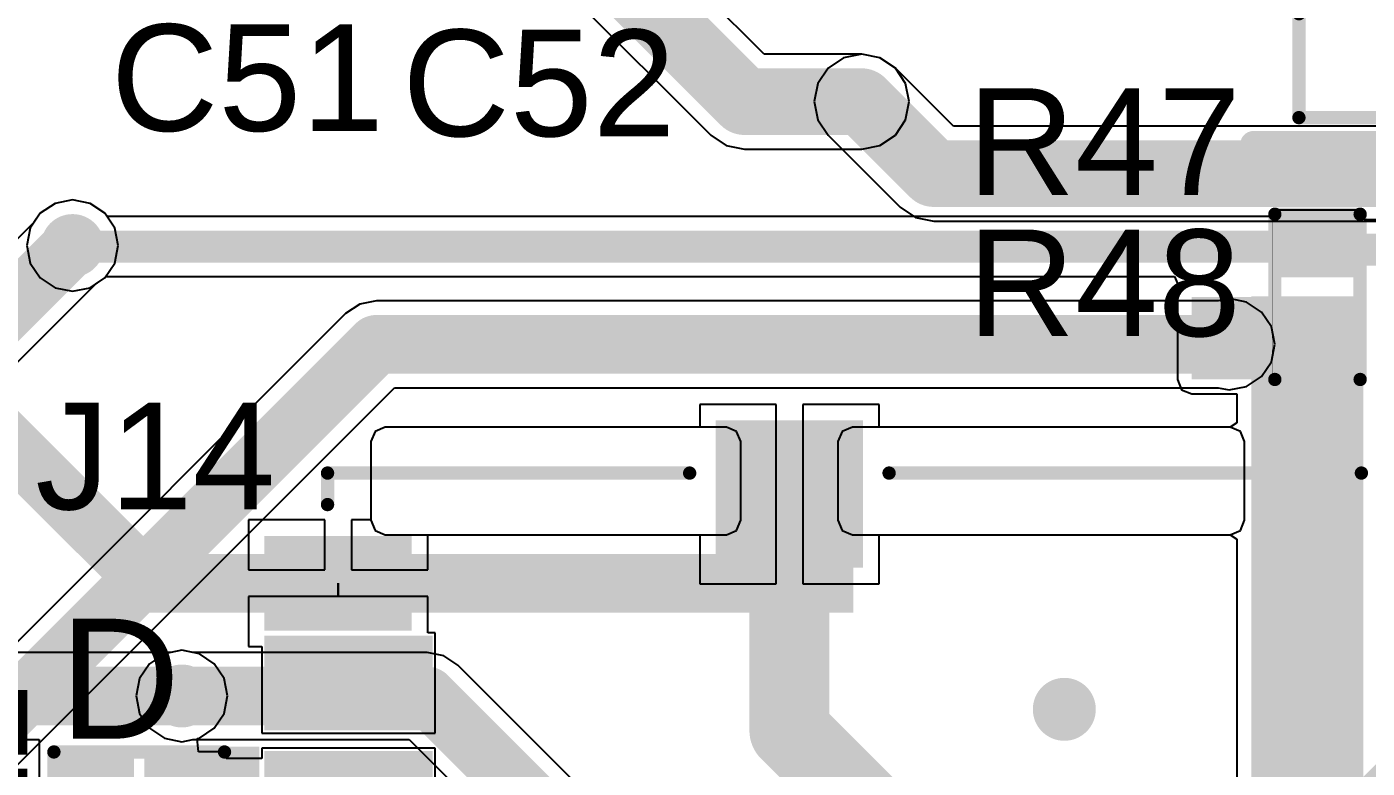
# Model space of a CAD drawing. Header units: millimetres. Extents: x -0.27 to 4.7, y -0.39 to 2.83.
# Drawn here: x 3.875 to 4.378, y 0.851 to 1.129 of the extents above; entities that cross this region are included whole.
import ezdxf

# ---------------------------------------------------------------- set-up
doc = ezdxf.new("R2010")
doc.units = ezdxf.units.MM
doc.header["$MEASUREMENT"] = 0
for name, color, linetype in [('BottomLayer', 5, 'Continuous'), ('BottomSolder', 6, 'Continuous'), ('TopLayer', 1, 'Continuous'), ('TopOverlay', 2, 'Continuous'), ('TopPaste', 8, 'Continuous'), ('TopSolder', 216, 'Continuous'), ('ViaHoleLayer', 16, 'Continuous')]:
    doc.layers.add(name, color=color, linetype=linetype)
doc.styles.add('Arial', font='', dxfattribs={"height": 0.2})
doc.styles.get('Arial').set_extended_font_data('Arial')

# ---------------------------------------------------------------- blocks, each defined once
blk = doc.blocks.new('R___0402_62')
at = {"layer": 'TopLayer'}
for points in [[(-0.0275, -0.0125), (-0.0275, 0.0125), (-0.0095, 0.0125), (-0.0095, -0.0125)], [(0.0095, -0.0125), (0.0095, 0.0125), (0.0275, 0.0125), (0.0275, -0.0125)]]:
    blk.add_hatch(color=1, dxfattribs=at).paths.add_polyline_path(points)
at = {"layer": 'TopPaste'}
for points in [[(-0.0275, -0.0125), (-0.0275, 0.0125), (-0.0095, 0.0125), (-0.0095, -0.0125)], [(0.0095, -0.0125), (0.0095, 0.0125), (0.0275, 0.0125), (0.0275, -0.0125)]]:
    blk.add_hatch(color=8, dxfattribs=at).paths.add_polyline_path(points)
at = {"layer": 'TopSolder'}
for points in [[(-0.02967, -0.01467), (-0.02967, 0.01467), (-0.00733, 0.01467), (-0.00733, -0.01467)], [(0.00733, -0.01467), (0.00733, 0.01467), (0.02967, 0.01467), (0.02967, -0.01467)]]:
    blk.add_hatch(color=216, dxfattribs=at).paths.add_polyline_path(points)
at = {"layer": 'TopOverlay'}
for points, const_width in [([(-0.031, -0.016), (-0.031, 0.016)], 0.005), ([(0.031, 0.016), (-0.031, 0.016)], 0.005), ([(0.031, -0.016), (0.031, 0.016)], 0.005), ([(0.031, -0.016), (-0.031, -0.016)], 0.005), ([(0.032, -0.017), (-0.032, -0.017)], 0.000127)]:
    blk.add_lwpolyline(points, dxfattribs=dict(at, const_width=const_width))
for points, const_width in [([(-0.03225, 0.016, 1), (-0.02975, 0.016, 1)], 0.0025), ([(-0.03225, 0.016, 1), (-0.02975, 0.016, 1)], 0.0025), ([(0.02975, 0.016, 1), (0.03225, 0.016, 1)], 0.0025), ([(0.02975, 0.016, 1), (0.03225, 0.016, 1)], 0.0025), ([(-0.03225, -0.016, 1), (-0.02975, -0.016, 1)], 0.0025), ([(-0.03225, -0.016, 1), (-0.02975, -0.016, 1)], 0.0025), ([(0.02975, -0.016, 1), (0.03225, -0.016, 1)], 0.0025), ([(0.02975, -0.016, 1), (0.03225, -0.016, 1)], 0.0025), ([(-0.03203, -0.017, 1), (-0.03197, -0.017, 1)], 0.0000635), ([(0.03197, -0.017, 1), (0.03203, -0.017, 1)], 0.0000635)]:
    blk.add_lwpolyline(points, format="xyb", close=True, dxfattribs=dict(at, const_width=const_width))
blk = doc.blocks.new('DM3BT_DSF_PEJS_121')
at = {"layer": 'TopLayer'}
for points in [[(0.13386, 0.26575), (0.13386, 0.32087), (0.16142, 0.32087), (0.16142, 0.26575)], [(0.17717, 0.26575), (0.17717, 0.32087), (0.20472, 0.32087), (0.20472, 0.26575)], [(0.21457, 0.27362), (0.21457, 0.32087), (0.24213, 0.32087), (0.24213, 0.27362)], [(0.23819, 0.15157), (0.28543, 0.15157), (0.28543, 0.10433), (0.23819, 0.10433)]]:
    blk.add_hatch(color=1, dxfattribs=at).paths.add_polyline_path(points)
at = {"layer": 'TopPaste'}
for points in [[(0.13386, 0.26575), (0.13386, 0.32087), (0.16142, 0.32087), (0.16142, 0.26575)], [(0.17717, 0.26575), (0.17717, 0.32087), (0.20472, 0.32087), (0.20472, 0.26575)], [(0.21457, 0.27362), (0.21457, 0.32087), (0.24213, 0.32087), (0.24213, 0.27362)], [(0.23819, 0.15157), (0.28543, 0.15157), (0.28543, 0.10433), (0.23819, 0.10433)]]:
    blk.add_hatch(color=8, dxfattribs=at).paths.add_polyline_path(points)
at = {"layer": 'TopSolder'}
for points in [[(0.12986, 0.26175), (0.12986, 0.32487), (0.16542, 0.32487), (0.16542, 0.26175)], [(0.17317, 0.26175), (0.17317, 0.32487), (0.20872, 0.32487), (0.20872, 0.26175)], [(0.21057, 0.26962), (0.21057, 0.32487), (0.24613, 0.32487), (0.24613, 0.26962)], [(0.23419, 0.15557), (0.28943, 0.15557), (0.28943, 0.10033), (0.23419, 0.10033)]]:
    blk.add_hatch(color=216, dxfattribs=at).paths.add_polyline_path(points)
at = {"layer": 'TopOverlay', "const_width": 0.005}
for points in [[(0.25787, 0.30118), (0.26969, 0.30118)], [(0.26969, 0.30118), (0.26969, 0.16535)], [(0.26969, 0.09055), (0.26969, -0.08661)]]:
    blk.add_lwpolyline(points, dxfattribs=at)
at = {"layer": 'TopOverlay', "const_width": 0.0025}
for points in [[(0.25662, 0.30118, 1), (0.25912, 0.30118, 1)], [(0.26844, 0.30118, 1), (0.27094, 0.30118, 1)], [(0.26844, 0.30118, 1), (0.27094, 0.30118, 1)], [(0.26844, 0.16535, 1), (0.27094, 0.16535, 1)], [(0.26844, 0.09055, 1), (0.27094, 0.09055, 1)], [(0.26844, -0.08661, 1), (0.27094, -0.08661, 1)]]:
    blk.add_lwpolyline(points, format="xyb", close=True, dxfattribs=at)
blk = doc.blocks.new('DFN1006_2L__141')
at = {"layer": 'TopLayer'}
for points in [[(-0.02756, 0.01299), (-0.00591, 0.01299), (-0.00591, -0.01299), (-0.02756, -0.01299)], [(0.00591, 0.01299), (0.02756, 0.01299), (0.02756, -0.01299), (0.00591, -0.01299)]]:
    blk.add_hatch(color=1, dxfattribs=at).paths.add_polyline_path(points)
at = {"layer": 'TopOverlay'}
blk.add_hatch(color=2, dxfattribs=at).paths.add_polyline_path([(-0.045, -0.02), (-0.032, -0.02), (-0.032, 0.02), (-0.045, 0.02)])
at = {"layer": 'TopPaste'}
for points in [[(-0.02756, 0.01299), (-0.00591, 0.01299), (-0.00591, -0.01299), (-0.02756, -0.01299)], [(0.00591, 0.01299), (0.02756, 0.01299), (0.02756, -0.01299), (0.00591, -0.01299)]]:
    blk.add_hatch(color=8, dxfattribs=at).paths.add_polyline_path(points)
at = {"layer": 'TopSolder'}
for points in [[(-0.03156, 0.01699), (-0.00191, 0.01699), (-0.00191, -0.01699), (-0.03156, -0.01699)], [(0.00191, 0.01699), (0.03156, 0.01699), (0.03156, -0.01699), (0.00191, -0.01699)]]:
    blk.add_hatch(color=216, dxfattribs=at).paths.add_polyline_path(points)
at = {"layer": 'TopOverlay', "const_width": 0.005}
for points in [[(-0.032, 0.018), (-0.032, -0.018)], [(0.032, 0.018), (-0.032, 0.018)], [(0.032, 0.018), (0.032, -0.018)], [(0.032, -0.018), (-0.032, -0.018)]]:
    blk.add_lwpolyline(points, dxfattribs=at)
at = {"layer": 'TopOverlay', "const_width": 0.0025}
for points in [[(-0.03325, 0.018, 1), (-0.03075, 0.018, 1)], [(-0.03325, 0.018, 1), (-0.03075, 0.018, 1)], [(0.03075, 0.018, 1), (0.03325, 0.018, 1)], [(0.03075, 0.018, 1), (0.03325, 0.018, 1)], [(-0.03325, -0.018, 1), (-0.03075, -0.018, 1)], [(-0.03325, -0.018, 1), (-0.03075, -0.018, 1)], [(0.03075, -0.018, 1), (0.03325, -0.018, 1)], [(0.03075, -0.018, 1), (0.03325, -0.018, 1)]]:
    blk.add_lwpolyline(points, format="xyb", close=True, dxfattribs=at)
blk = doc.blocks.new('S___23_163')
at = {"layer": 'TopLayer'}
for points in [[(-0.01614, 0.05748), (0.01614, 0.05748), (0.01614, 0.02126), (-0.01614, 0.02126)], [(-0.05354, -0.02126), (-0.02126, -0.02126), (-0.02126, -0.05748), (-0.05354, -0.05748)], [(0.02126, -0.02126), (0.05354, -0.02126), (0.05354, -0.05748), (0.02126, -0.05748)]]:
    blk.add_hatch(color=1, dxfattribs=at).paths.add_polyline_path(points)
at = {"layer": 'TopPaste'}
for points in [[(-0.01614, 0.05748), (0.01614, 0.05748), (0.01614, 0.02126), (-0.01614, 0.02126)], [(-0.05354, -0.02126), (-0.02126, -0.02126), (-0.02126, -0.05748), (-0.05354, -0.05748)], [(0.02126, -0.02126), (0.05354, -0.02126), (0.05354, -0.05748), (0.02126, -0.05748)]]:
    blk.add_hatch(color=8, dxfattribs=at).paths.add_polyline_path(points)
at = {"layer": 'TopSolder'}
for points in [[(-0.02014, 0.06148), (0.02014, 0.06148), (0.02014, 0.01726), (-0.02014, 0.01726)], [(-0.05754, -0.01726), (-0.01726, -0.01726), (-0.01726, -0.06148), (-0.05754, -0.06148)], [(0.01726, -0.01726), (0.05754, -0.01726), (0.05754, -0.06148), (0.01726, -0.06148)]]:
    blk.add_hatch(color=216, dxfattribs=at).paths.add_polyline_path(points)
at = {"layer": 'TopOverlay', "const_width": 0.005}
for points in [[(-0.061, 0.032), (-0.022, 0.032)], [(-0.061, 0.032), (-0.061, -0.023)], [(0.022, 0.032), (0.061, 0.032)], [(0.061, 0.032), (0.061, -0.023)], [(-0.013, -0.031), (0.013, -0.031)], [(-0.066, -0.041), (-0.066, -0.051)], [(-0.066, -0.041), (-0.061, -0.046)], [(-0.061, -0.046), (-0.066, -0.051)]]:
    blk.add_lwpolyline(points, dxfattribs=at)
at = {"layer": 'TopOverlay', "const_width": 0.0025}
for points in [[(-0.06225, 0.032, 1), (-0.05975, 0.032, 1)], [(-0.06225, 0.032, 1), (-0.05975, 0.032, 1)], [(-0.02325, 0.032, 1), (-0.02075, 0.032, 1)], [(0.02075, 0.032, 1), (0.02325, 0.032, 1)], [(0.05975, 0.032, 1), (0.06225, 0.032, 1)], [(0.05975, 0.032, 1), (0.06225, 0.032, 1)], [(-0.06225, -0.023, 1), (-0.05975, -0.023, 1)], [(0.05975, -0.023, 1), (0.06225, -0.023, 1)], [(-0.01425, -0.031, 1), (-0.01175, -0.031, 1)], [(0.01175, -0.031, 1), (0.01425, -0.031, 1)], [(-0.06725, -0.041, 1), (-0.06475, -0.041, 1)], [(-0.06725, -0.041, 1), (-0.06475, -0.041, 1)], [(-0.06225, -0.046, 1), (-0.05975, -0.046, 1)], [(-0.06225, -0.046, 1), (-0.05975, -0.046, 1)], [(-0.06725, -0.051, 1), (-0.06475, -0.051, 1)], [(-0.06725, -0.051, 1), (-0.06475, -0.051, 1)]]:
    blk.add_lwpolyline(points, format="xyb", close=True, dxfattribs=at)

msp = doc.modelspace()

# ---------------------------------------------------------------- hatches: boundary and pattern name
at = {"layer": 'BottomLayer'}
h = msp.add_hatch(color=5, dxfattribs=at)
edge = h.paths.add_edge_path()
edge.add_arc((4.188, 1.101), 0.01181, 0, 360)
h = msp.add_hatch(color=5, dxfattribs=at)
edge = h.paths.add_edge_path()
edge.add_arc((3.892, 1.047), 0.01181, 0, 360)
h = msp.add_hatch(color=5, dxfattribs=at)
edge = h.paths.add_edge_path()
edge.add_arc((4.32582, 1.00995), 0.01181, 0, 360)
h = msp.add_hatch(color=5, dxfattribs=at)
edge = h.paths.add_edge_path()
edge.add_arc((3.933, 0.878), 0.01181, 0, 360)
h = msp.add_hatch(color=5, dxfattribs=at)
edge = h.paths.add_edge_path()
edge.add_arc((4.264, 0.873), 0.01181, 0, 360)
h = msp.add_hatch(color=5, dxfattribs=at)
edge = h.paths.add_edge_path()
edge.add_arc((4.16087, 0.86507), 0.01181, 0, 360)
at = {"layer": 'BottomSolder'}
h = msp.add_hatch(color=6, dxfattribs=at)
edge = h.paths.add_edge_path()
edge.add_arc((4.188, 1.101), 0.00591, 0, 360)
h = msp.add_hatch(color=6, dxfattribs=at)
edge = h.paths.add_edge_path()
edge.add_arc((3.892, 1.047), 0.00591, 0, 360)
h = msp.add_hatch(color=6, dxfattribs=at)
edge = h.paths.add_edge_path()
edge.add_arc((4.32582, 1.00995), 0.00591, 0, 360)
h = msp.add_hatch(color=6, dxfattribs=at)
edge = h.paths.add_edge_path()
edge.add_arc((3.933, 0.878), 0.00591, 0, 360)
h = msp.add_hatch(color=6, dxfattribs=at)
edge = h.paths.add_edge_path()
edge.add_arc((4.264, 0.873), 0.00591, 0, 360)
h = msp.add_hatch(color=6, dxfattribs=at)
edge = h.paths.add_edge_path()
edge.add_arc((4.16087, 0.86507), 0.00591, 0, 360)
at = {"layer": 'TopLayer'}
h = msp.add_hatch(color=1, dxfattribs=at)
edge = h.paths.add_edge_path()
edge.add_arc((4.188, 1.101), 0.01181, 0, 360)
h = msp.add_hatch(color=1, dxfattribs=at)
edge = h.paths.add_edge_path()
edge.add_arc((3.892, 1.047), 0.01181, 0, 360)
for points in [[(4.31182, 0.99676), (4.37282, 0.99676), (4.37282, 1.02776), (4.31182, 1.02776)], [(4.33413, 0.197), (4.37613, 0.197), (4.37613, 1.028), (4.33413, 1.028)], [(4.13682, 0.9093), (4.18482, 0.9093), (4.18482, 0.93495), (4.13682, 0.93495)], [(3.883, 0.603), (3.915, 0.603), (3.915, 0.857), (3.883, 0.857)]]:
    msp.add_hatch(color=1, dxfattribs=at).paths.add_polyline_path(points)
h = msp.add_hatch(color=1, dxfattribs=at)
edge = h.paths.add_edge_path()
edge.add_arc((4.32582, 1.00995), 0.01181, 0, 360)
h = msp.add_hatch(color=1, dxfattribs=at)
edge = h.paths.add_edge_path()
edge.add_arc((3.933, 0.878), 0.01181, 0, 360)
h = msp.add_hatch(color=1, dxfattribs=at)
edge = h.paths.add_edge_path()
edge.add_arc((4.264, 0.873), 0.01181, 0, 360)
h = msp.add_hatch(color=1, dxfattribs=at)
edge = h.paths.add_edge_path()
edge.add_arc((4.16087, 0.86507), 0.01181, 0, 360)
at = {"layer": 'TopSolder'}
h = msp.add_hatch(color=216, dxfattribs=at)
edge = h.paths.add_edge_path()
edge.add_arc((4.188, 1.101), 0.00591, 0, 360)
h = msp.add_hatch(color=216, dxfattribs=at)
edge = h.paths.add_edge_path()
edge.add_arc((3.892, 1.047), 0.00591, 0, 360)
h = msp.add_hatch(color=216, dxfattribs=at)
edge = h.paths.add_edge_path()
edge.add_arc((4.32582, 1.00995), 0.00591, 0, 360)
h = msp.add_hatch(color=216, dxfattribs=at)
edge = h.paths.add_edge_path()
edge.add_arc((3.933, 0.878), 0.00591, 0, 360)
h = msp.add_hatch(color=216, dxfattribs=at)
edge = h.paths.add_edge_path()
edge.add_arc((4.264, 0.873), 0.00591, 0, 360)
h = msp.add_hatch(color=216, dxfattribs=at)
edge = h.paths.add_edge_path()
edge.add_arc((4.16087, 0.86507), 0.00591, 0, 360)
at = {"layer": 'ViaHoleLayer'}
h = msp.add_hatch(color=16, dxfattribs=at)
edge = h.paths.add_edge_path()
edge.add_arc((4.188, 1.101), 0.00591, 0, 360)
h = msp.add_hatch(color=16, dxfattribs=at)
edge = h.paths.add_edge_path()
edge.add_arc((3.892, 1.047), 0.00591, 0, 360)
h = msp.add_hatch(color=16, dxfattribs=at)
edge = h.paths.add_edge_path()
edge.add_arc((4.32582, 1.00995), 0.00591, 0, 360)
h = msp.add_hatch(color=16, dxfattribs=at)
edge = h.paths.add_edge_path()
edge.add_arc((3.933, 0.878), 0.00591, 0, 360)
h = msp.add_hatch(color=16, dxfattribs=at)
edge = h.paths.add_edge_path()
edge.add_arc((4.264, 0.873), 0.00591, 0, 360)
h = msp.add_hatch(color=16, dxfattribs=at)
edge = h.paths.add_edge_path()
edge.add_arc((4.16087, 0.86507), 0.00591, 0, 360)

# ---------------------------------------------------------------- linework, layer by layer
at = {"layer": 'BottomLayer'}
for p, q in [((4.18117, 1.11748), (4.17538, 1.11362)), ((4.188, 1.11884), (4.18117, 1.11748)), ((4.19483, 1.11748), (4.188, 1.11884)), ((4.20062, 1.11362), (4.19483, 1.11748)), ((4.17538, 1.11362), (4.17152, 1.10783)), ((4.22239, 1.09184), (4.20062, 1.11362)), ((4.17152, 1.10783), (4.17016, 1.101)), ((4.17016, 1.101), (4.17152, 1.09417)), ((4.17152, 1.09417), (4.17538, 1.08838)), ((4.466, 1.09184), (4.22239, 1.09184)), ((4.17538, 1.08838), (4.20238, 1.06138)), ((3.88544, 1.06284), (3.87988, 1.05912)), ((3.892, 1.06414), (3.88544, 1.06284)), ((3.89856, 1.06284), (3.892, 1.06414)), ((3.90412, 1.05912), (3.89856, 1.06284)), ((4.20238, 1.06138), (4.20238, 1.06138)), ((4.20238, 1.06138), (4.20817, 1.05752)), ((3.87988, 1.05912), (3.87753, 1.0556)), ((3.90784, 1.05356), (3.90412, 1.05912)), ((4.20817, 1.05752), (4.215, 1.05616)), ((4.215, 1.05616), (4.215, 1.05616)), ((4.215, 1.05616), (4.45861, 1.05616)), ((3.87753, 1.0556), (3.83477, 1.01284)), ((3.90914, 1.047), (3.90784, 1.05356)), ((3.90784, 1.04044), (3.90914, 1.047)), ((3.90412, 1.03488), (3.90784, 1.04044)), ((3.83248, 0.96441), (3.9006, 1.03253)), ((3.9006, 1.03253), (3.90412, 1.03488)), ((4.00595, 1.02626), (3.99971, 1.02502)), ((4.32167, 1.02626), (4.00595, 1.02626)), ((4.32582, 1.02709), (4.32167, 1.02626)), ((4.33238, 1.02578), (4.32582, 1.02709)), ((4.33794, 1.02207), (4.33238, 1.02578)), ((3.99441, 1.02148), (3.80924, 0.83631)), ((3.99971, 1.02502), (3.99441, 1.02148)), ((4.34166, 1.01651), (4.33794, 1.02207)), ((4.34296, 1.00995), (4.34166, 1.01651)), ((4.34166, 1.00339), (4.34296, 1.00995)), ((4.33794, 0.99783), (4.34166, 1.00339)), ((4.33238, 0.99411), (4.33794, 0.99783)), ((3.83047, 0.8114), (4.01271, 0.99364)), ((4.01271, 0.99364), (4.32167, 0.99364)), ((4.32167, 0.99364), (4.32582, 0.99281)), ((4.32582, 0.99281), (4.33238, 0.99411)), ((4.00547, 0.97727), (4.00388, 0.97344)), ((4.0093, 0.97886), (4.00547, 0.97727)), ((4.13725, 0.97886), (4.0093, 0.97886)), ((4.14107, 0.97727), (4.13725, 0.97886)), ((4.14266, 0.97344), (4.14107, 0.97727)), ((4.18067, 0.97727), (4.17908, 0.97344)), ((4.18449, 0.97886), (4.18067, 0.97727)), ((4.32622, 0.97886), (4.18449, 0.97886)), ((4.33005, 0.97727), (4.32622, 0.97886)), ((4.33164, 0.97344), (4.33005, 0.97727)), ((4.00388, 0.97344), (4.00388, 0.94392)), ((4.14266, 0.94392), (4.14266, 0.97344)), ((4.17908, 0.97344), (4.17908, 0.94392)), ((4.33164, 0.94392), (4.33164, 0.97344)), ((4.00388, 0.94392), (4.00547, 0.94009)), ((4.14107, 0.94009), (4.14266, 0.94392)), ((4.17908, 0.94392), (4.18067, 0.94009)), ((4.33005, 0.94009), (4.33164, 0.94392)), ((4.00547, 0.94009), (4.0093, 0.93851)), ((4.0093, 0.93851), (4.13725, 0.93851)), ((4.13725, 0.93851), (4.14107, 0.94009)), ((4.18067, 0.94009), (4.18449, 0.93851)), ((4.18449, 0.93851), (4.32622, 0.93851)), ((4.32622, 0.93851), (4.33005, 0.94009)), ((3.933, 0.89514), (3.92644, 0.89384)), ((3.93716, 0.89431), (3.933, 0.89514)), ((3.92088, 0.89012), (3.91716, 0.88456)), ((3.92644, 0.89384), (3.92088, 0.89012)), ((4.025, 0.89431), (3.93716, 0.89431)), ((4.03124, 0.89307), (4.025, 0.89431)), ((4.03654, 0.88954), (4.03124, 0.89307)), ((4.10554, 0.82054), (4.03654, 0.88954)), ((3.91716, 0.88456), (3.91586, 0.878)), ((3.91586, 0.878), (3.91716, 0.87144)), ((3.91716, 0.87144), (3.92088, 0.86588)), ((3.92088, 0.86588), (3.92644, 0.86216)), ((3.92644, 0.86216), (3.933, 0.86086)), ((3.933, 0.86086), (3.93716, 0.86169)), ((3.93716, 0.86169), (4.01824, 0.86169)), ((4.01824, 0.86169), (4.07769, 0.80224))]:
    msp.add_line(p, q, dxfattribs=at)
for points, const_width in [([(4.188, 1.101), (4.215, 1.074)], 0.025), ([(4.215, 1.074), (4.466, 1.074)], 0.025), ([(3.82095, 0.97595), (3.892, 1.047)], 0.022), ([(3.816, 0.82), (4.00595, 1.00995)], 0.022), ([(4.00595, 1.00995), (4.32582, 1.00995)], 0.022), ([(4.341, 0.797), (4.49723, 0.95323)], 0.022), ([(3.933, 0.878), (4.025, 0.878)], 0.022), ([(4.025, 0.878), (4.094, 0.809)], 0.022), ([(4.16087, 0.86507), (4.219, 0.80694)], 0.03)]:
    msp.add_lwpolyline(points, dxfattribs=dict(at, const_width=const_width))
for points, const_width in [([(4.18175, 1.101, 1), (4.19425, 1.101, 1)], 0.0125), ([(4.20875, 1.074, 1), (4.22125, 1.074, 1)], 0.0125), ([(4.20875, 1.074, 1), (4.22125, 1.074, 1)], 0.0125), ([(3.8865, 1.047, 1), (3.8975, 1.047, 1)], 0.011), ([(4.00045, 1.00995, 1), (4.01145, 1.00995, 1)], 0.011), ([(4.00045, 1.00995, 1), (4.01145, 1.00995, 1)], 0.011), ([(4.32032, 1.00995, 1), (4.33132, 1.00995, 1)], 0.011), ([(3.9275, 0.878, 1), (3.9385, 0.878, 1)], 0.011), ([(4.0195, 0.878, 1), (4.0305, 0.878, 1)], 0.011), ([(4.0195, 0.878, 1), (4.0305, 0.878, 1)], 0.011), ([(4.15337, 0.86507, 1), (4.16837, 0.86507, 1)], 0.015)]:
    msp.add_lwpolyline(points, format="xyb", close=True, dxfattribs=dict(at, const_width=const_width))
at = {"layer": 'TopLayer'}
for p, q in [((4.15139, 1.11884), (4.10084, 1.16939)), ((4.07038, 1.14938), (4.13138, 1.08838)), ((4.188, 1.11884), (4.15139, 1.11884)), ((4.19483, 1.11748), (4.188, 1.11884)), ((4.20062, 1.11362), (4.19483, 1.11748)), ((4.20448, 1.10783), (4.20062, 1.11362)), ((4.20584, 1.101), (4.20448, 1.10783)), ((4.20448, 1.09417), (4.20584, 1.101)), ((4.20062, 1.08838), (4.20448, 1.09417)), ((4.13138, 1.08838), (4.13138, 1.08838)), ((4.13138, 1.08838), (4.13717, 1.08452)), ((4.19483, 1.08452), (4.20062, 1.08838)), ((4.13717, 1.08452), (4.144, 1.08316)), ((4.144, 1.08316), (4.188, 1.08316)), ((4.188, 1.08316), (4.19483, 1.08452)), ((3.88544, 1.06284), (3.87988, 1.05912)), ((3.892, 1.06414), (3.88544, 1.06284)), ((3.89856, 1.06284), (3.892, 1.06414)), ((3.90412, 1.05912), (3.89856, 1.06284)), ((3.87988, 1.05912), (3.87616, 1.05356)), ((3.90497, 1.05785), (3.90412, 1.05912)), ((4.34146, 1.05785), (3.90497, 1.05785)), ((4.37646, 1.06026), (4.34146, 1.06026)), ((4.34146, 1.06026), (4.34146, 1.05785)), ((4.37646, 1.05666), (4.37646, 1.06026)), ((4.38346, 1.05666), (4.37646, 1.05666)), ((3.87616, 1.05356), (3.87486, 1.047)), ((3.87486, 1.047), (3.87616, 1.04044)), ((3.87616, 1.04044), (3.87988, 1.03488)), ((3.87988, 1.03488), (3.88544, 1.03116)), ((3.88544, 1.03116), (3.892, 1.02986)), ((3.892, 1.02986), (3.89856, 1.03116)), ((3.89856, 1.03116), (3.90412, 1.03488)), ((3.90412, 1.03488), (3.90448, 1.03541)), ((3.90448, 1.03541), (4.30529, 1.03541)), ((4.30529, 1.03541), (4.30751, 1.03041)), ((4.30751, 1.03041), (4.30641, 1.02776)), ((4.30641, 1.02776), (4.30641, 0.99676)), ((4.30641, 0.99676), (4.308, 0.99293)), ((4.308, 0.99293), (4.31182, 0.99135)), ((4.31182, 0.99135), (4.32872, 0.99135)), ((4.32872, 0.99135), (4.32872, 0.98052)), ((4.15587, 0.98738), (4.12725, 0.98738)), ((4.12725, 0.98738), (4.12725, 0.97886)), ((4.15587, 0.95376), (4.15587, 0.98738)), ((4.19449, 0.98738), (4.16587, 0.98738)), ((4.16587, 0.98738), (4.16587, 0.95376)), ((4.19449, 0.97886), (4.19449, 0.98738)), ((4.32872, 0.98052), (4.32622, 0.97886)), ((4.00547, 0.97727), (4.00388, 0.97344)), ((4.0093, 0.97886), (4.00547, 0.97727)), ((4.12725, 0.97886), (4.0093, 0.97886)), ((4.32622, 0.97886), (4.19449, 0.97886)), ((4.00388, 0.97344), (4.00388, 0.94407)), ((4.15587, 0.92014), (4.15587, 0.95376)), ((4.16587, 0.95376), (4.16587, 0.92014)), ((3.98658, 0.94407), (3.95796, 0.94407)), ((3.95796, 0.94407), (3.95796, 0.92529)), ((3.98658, 0.92529), (3.98658, 0.94407)), ((4.00388, 0.94407), (3.99658, 0.94407)), ((3.99658, 0.94407), (3.99658, 0.92529)), ((4.0252, 0.92529), (4.0252, 0.93851)), ((4.0252, 0.93851), (4.12725, 0.93851)), ((4.12725, 0.93851), (4.12725, 0.92014)), ((4.19449, 0.92014), (4.19449, 0.93851)), ((4.19449, 0.93851), (4.32622, 0.93851)), ((4.32622, 0.93851), (4.32872, 0.93684)), ((4.32872, 0.93684), (4.32872, 0.72941)), ((3.95796, 0.92529), (3.98658, 0.92529)), ((3.99658, 0.92529), (4.0252, 0.92529)), ((3.99158, 0.91529), (3.99158, 0.92029)), ((3.99158, 0.92029), (3.99158, 0.92029)), ((3.99158, 0.92029), (3.99158, 0.91529)), ((4.12725, 0.92014), (4.15587, 0.92014)), ((4.16587, 0.92014), (4.19449, 0.92014)), ((3.99158, 0.91529), (3.95796, 0.91529)), ((3.95796, 0.91529), (3.95796, 0.89652)), ((4.0252, 0.91529), (3.99158, 0.91529)), ((4.0252, 0.90167), (4.0252, 0.91529)), ((4.02807, 0.90167), (4.0252, 0.90167)), ((4.02807, 0.86411), (4.02807, 0.90167)), ((3.933, 0.89514), (3.92884, 0.89431)), ((3.93956, 0.89384), (3.933, 0.89514)), ((3.95796, 0.89652), (3.96296, 0.89652)), ((3.96296, 0.89652), (3.96296, 0.86411)), ((3.92884, 0.89431), (3.85676, 0.89431)), ((3.94512, 0.89012), (3.93956, 0.89384)), ((3.94884, 0.88456), (3.94512, 0.89012)), ((3.95014, 0.878), (3.94884, 0.88456)), ((3.94884, 0.87144), (3.95014, 0.878)), ((3.94512, 0.86588), (3.94884, 0.87144)), ((3.93956, 0.86216), (3.94512, 0.86588)), ((3.85, 0.86169), (3.87944, 0.86169)), ((3.87944, 0.86169), (3.87944, 0.844)), ((3.93869, 0.86199), (3.93956, 0.86216)), ((3.93919, 0.85699), (3.93869, 0.86199)), ((3.96296, 0.86411), (4.02807, 0.86411)), ((3.94956, 0.85699), (3.93919, 0.85699)), ((3.94956, 0.85459), (3.94956, 0.85699)), ((4.02807, 0.85837), (3.96296, 0.85837)), ((3.96296, 0.85837), (3.96296, 0.85459)), ((4.02807, 0.82506), (4.02807, 0.85837)), ((3.96296, 0.85459), (3.94956, 0.85459))]:
    msp.add_line(p, q, dxfattribs=at)
for points, const_width in [([(4.083, 1.162), (4.144, 1.101)], 0.025), ([(4.144, 1.101), (4.188, 1.101)], 0.025), ([(3.892, 1.047), (3.89237, 1.04663)], 0.012), ([(3.89237, 1.04663), (4.35778, 1.04663)], 0.012), ([(4.35778, 1.04663), (4.35896, 1.04545)], 0.012), ([(4.35896, 1.04545), (4.40096, 1.04545)], 0.012), ([(3.85882, 0.98218), (3.9207, 0.9203)], 0.022), ([(4.16087, 0.9203), (4.16087, 0.95376)], 0.03), ([(4.15982, 0.95481), (4.16087, 0.95376)], 0.008), ([(4.16087, 0.86606), (4.16087, 0.9203)], 0.03), ([(3.9207, 0.9203), (3.99158, 0.9203)], 0.022), ([(3.99158, 0.9203), (4.16087, 0.9203)], 0.022), ([(4.16087, 0.9203), (4.16448, 0.9203)], 0.022), ([(3.85, 0.878), (3.933, 0.878)], 0.022)]:
    msp.add_lwpolyline(points, dxfattribs=dict(at, const_width=const_width))
for points, const_width in [([(4.13775, 1.101, 1), (4.15025, 1.101, 1)], 0.0125), ([(4.13775, 1.101, 1), (4.15025, 1.101, 1)], 0.0125), ([(4.18175, 1.101, 1), (4.19425, 1.101, 1)], 0.0125), ([(3.889, 1.047, 1), (3.895, 1.047, 1)], 0.006), ([(3.88937, 1.04663, 1), (3.89537, 1.04663, 1)], 0.006), ([(3.88937, 1.04663, 1), (3.89537, 1.04663, 1)], 0.006), ([(4.35478, 1.04663, 1), (4.36078, 1.04663, 1)], 0.006), ([(4.35478, 1.04663, 1), (4.36078, 1.04663, 1)], 0.006), ([(4.35596, 1.04545, 1), (4.36196, 1.04545, 1)], 0.006), ([(4.35596, 1.04545, 1), (4.36196, 1.04545, 1)], 0.006), ([(4.15337, 0.95376, 1), (4.16837, 0.95376, 1)], 0.015), ([(4.15782, 0.95481, 1), (4.16182, 0.95481, 1)], 0.004), ([(4.15887, 0.95376, 1), (4.16287, 0.95376, 1)], 0.004), ([(4.15337, 0.9203, 1), (4.16837, 0.9203, 1)], 0.015), ([(4.15337, 0.9203, 1), (4.16837, 0.9203, 1)], 0.015), ([(3.9152, 0.9203, 1), (3.9262, 0.9203, 1)], 0.011), ([(3.9152, 0.9203, 1), (3.9262, 0.9203, 1)], 0.011), ([(3.98608, 0.9203, 1), (3.99708, 0.9203, 1)], 0.011), ([(3.98608, 0.9203, 1), (3.99708, 0.9203, 1)], 0.011), ([(4.15537, 0.9203, 1), (4.16637, 0.9203, 1)], 0.011), ([(4.15537, 0.9203, 1), (4.16637, 0.9203, 1)], 0.011), ([(4.15898, 0.9203, 1), (4.16998, 0.9203, 1)], 0.011), ([(3.9275, 0.878, 1), (3.9385, 0.878, 1)], 0.011), ([(4.15337, 0.86606, 1), (4.16837, 0.86606, 1)], 0.015)]:
    msp.add_lwpolyline(points, format="xyb", close=True, dxfattribs=dict(at, const_width=const_width))
at = {"layer": 'TopOverlay', "const_width": 0.01}
msp.add_lwpolyline([(4.335, 1.085), (4.386, 1.085)], dxfattribs=at)
at = {"layer": 'TopOverlay', "const_width": 0.005}
msp.add_lwpolyline([(4.3325, 1.085, 1), (4.3375, 1.085, 1)], format="xyb", close=True, dxfattribs=at)

# ---------------------------------------------------------------- block references
for name, p, rotation in [('S___23_163', (4.384, 1.156), 90), ('R___0402_62', (4.35896, 1.02776), 270), ('DM3BT_DSF_PEJS_121', (4.28882, 0.69195), 90), ('DFN1006_2L__141', (3.917, 0.839), 180)]:
    msp.add_blockref(name, p, dxfattribs=dict(rotation=rotation))

# ---------------------------------------------------------------- texts
at = {"layer": 'TopOverlay', "style": 'Arial'}
for s, height, p in [('C51', 0.04, (3.90635, 1.09001)), ('C52', 0.04, (4.01568, 1.08801)), ('R47', 0.04, (4.22768, 1.06601)), ('R48', 0.04, (4.22768, 1.01301)), ('J14', 0.04, (3.87802, 0.94801)), ('D', 0.045, (3.887, 0.862))]:
    msp.add_text(s, height=height, dxfattribs=at).set_placement(p)
msp.add_text('R12', height=0.038, rotation=90, dxfattribs=at).set_placement((3.87499, 0.78552))

doc.saveas('drawing.dxf')
